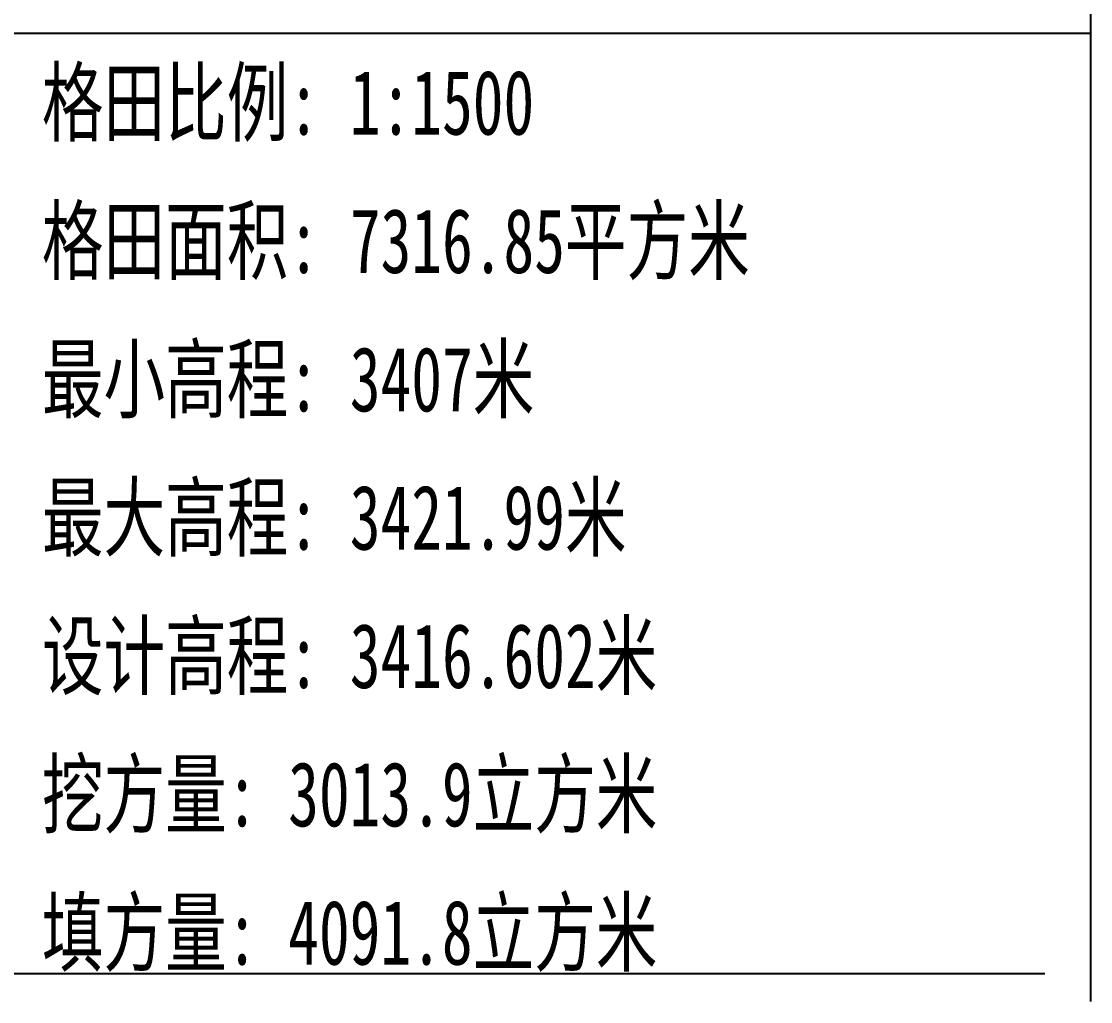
# Model space of a CAD drawing. Extents: x 4283 to 40403, y 1134 to 1764.
# Drawn here: x 27530 to 27596.3, y 1512.4 to 1573.1 of the extents above; entities that cross this region are included whole.
import ezdxf
from ezdxf.enums import TextEntityAlignment as Align

# ---------------------------------------------------------------- set-up
doc = ezdxf.new("R2010")
doc.units = 0
doc.layers.add('tdz_土方计算图', color=7, linetype='Continuous')
doc.styles.add('GLand', font='')
doc.styles.get('GLand').set_extended_font_data('FangSong_GB2312')

msp = doc.modelspace()

# ---------------------------------------------------------------- linework, layer by layer
msp.add_lwpolyline([(27463.46, 1514.092), (27593.46, 1514.092)])
at = {"layer": 'tdz_土方计算图', "linetype": 'Continuous'}
for points in [[(27596.29, 1672.357), (27596.29, 1512.357)], [(27466.29, 1572.357), (27596.29, 1572.357)]]:
    msp.add_lwpolyline(points, dxfattribs=at)

# ---------------------------------------------------------------- texts
at = {"layer": 'tdz_土方计算图', "style": 'GLand', "width": 0.7}
for s, p in [('格田比例: 1:1500', (27531.29, 1568.071)), ('格田面积: 7316.85平方米', (27531.29, 1559.5)), ('最小高程: 3407米', (27531.29, 1550.929)), ('最大高程: 3421.99米', (27531.29, 1542.358)), ('设计高程: 3416.602米', (27531.29, 1533.787)), ('挖方量: 3013.9立方米', (27531.29, 1525.216)), ('填方量: 4091.8立方米', (27531.29, 1516.645))]:
    msp.add_text(s, height=4, dxfattribs=at).set_placement(p, align=Align.MIDDLE_LEFT)

doc.saveas('drawing.dxf')
